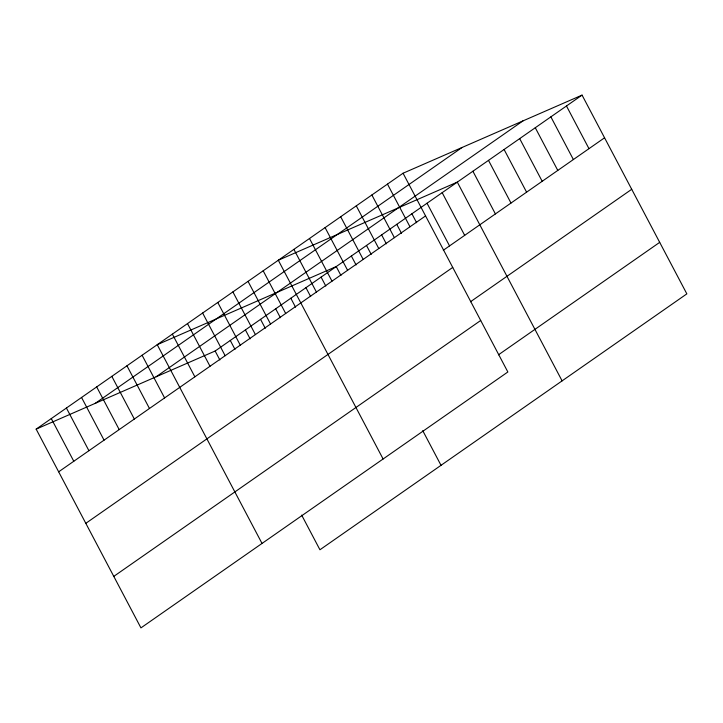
<?xml version="1.0" encoding="UTF-8"?>
<svg xmlns="http://www.w3.org/2000/svg" width="723" height="723" viewBox="0 0 723 723"><rect width="100%" height="100%" fill="white"/><g stroke="black" fill="none" stroke-linecap="round" stroke-linejoin="round"><path stroke-width="1.08" d="M403.063 173.231L507.853 371.984L140.94 627.889L36.15 429.137L403.063 173.231L582.06 95.111L686.85 293.863L319.937 549.769L301.663 515.101M95.219 403.362L462.133 147.447M156.078 376.8L522.991 120.886M36.15 429.137L215.147 351.017L582.06 95.111M58.653 471.821L425.567 215.915M443.307 250.257L604.564 137.795M85.811 523.325L452.725 267.42M470.465 301.762L631.721 189.29M113.782 576.385L480.696 320.479M498.445 354.821L659.692 242.359M566.471 105.983L588.974 148.667M550.872 116.864L573.375 159.539M535.282 127.736L557.785 170.42M519.683 138.617L542.187 181.292M504.094 149.489L526.597 192.173M488.495 160.361L510.998 203.046M472.905 171.243L495.409 213.927M562.096 380.867L457.307 182.115L278.31 260.244L383.1 458.988M442.178 192.67L464.681 235.355M427.04 203.226L449.543 245.91M411.902 213.782L416.611 222.72M387.474 184.103L409.977 226.787M396.773 224.347L401.482 233.276M371.875 194.984L394.378 237.668M381.636 234.903L386.344 243.832M356.285 205.856L378.789 248.54M366.498 245.459L371.206 254.388M340.687 216.737L363.19 259.421M351.36 256.014L356.078 264.943M325.097 227.609L347.6 270.294M340.94 275.499L336.231 266.57L157.234 344.69L262.024 543.443M422.738 430.655L441.021 465.323M309.498 238.491L332.002 281.166M321.093 277.126L325.802 286.055M293.909 249.363L316.412 292.047M305.956 287.682L310.664 296.611M290.827 298.238L295.535 307.167M263.181 270.8L285.684 313.475M275.689 308.793L280.397 317.722M248.043 281.355L270.547 324.031M260.551 319.349L265.26 328.278M232.905 291.911L255.409 334.586M245.413 329.905L250.131 338.843M217.777 302.467L240.28 345.151M230.285 340.461L234.993 349.399M202.639 313.023L225.142 355.707M215.147 351.017L219.855 359.955M187.501 323.579L210.004 366.263M172.363 334.134L194.867 376.819M142.097 355.246L164.6 397.93M126.959 365.802L149.462 408.486M111.83 376.358L134.333 419.042M96.692 386.913L119.196 429.598M81.554 397.469L104.058 440.153M66.417 408.025L88.92 450.709M51.288 418.581L73.791 461.265"/></g></svg>
